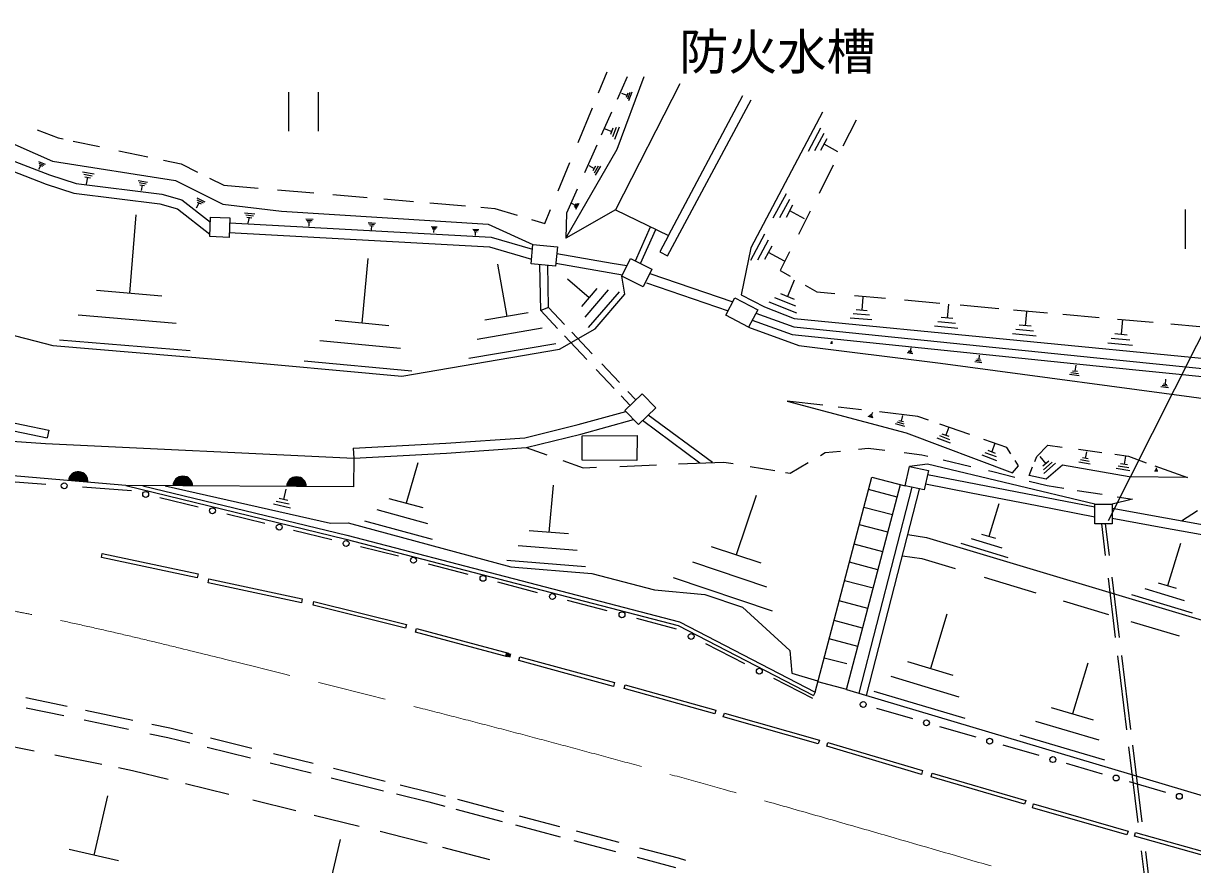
# Model space of a CAD drawing. Units: millimetres, scale not verified. Extents: x 40000 to 680000, y 20000 to 380000.
# Drawn here: x 193106 to 252634, y 274309 to 317165 of the extents above; entities that cross this region are included whole.
import ezdxf
from ezdxf.enums import TextEntityAlignment as Align

# ---------------------------------------------------------------- set-up
doc = ezdxf.new("R2010")
doc.units = ezdxf.units.MM
doc.header["$LTSCALE"] = 1000
doc.linetypes.add('CHAIN', pattern=[18.5, 12, -1.5, 3.5, -1.5])
for name, color, linetype, lineweight in [('M-BGD', 7, 'Continuous', 25), ('M-BMK', 2, 'CHAIN', 13), ('M-STR-STR3', 7, 'Continuous', 25), ('M-TTL', 2, 'Continuous', 140)]:
    doc.layers.add(name, color=color, linetype=linetype, lineweight=lineweight)
doc.layers.add('M-STR-HTXT', color=7, linetype='Continuous')
doc.styles.add('ＭＳ ゴシック', font='')
doc.styles.get('ＭＳ ゴシック').set_extended_font_data('MS Gothic')

msp = doc.modelspace()

# ---------------------------------------------------------------- linework, layer by layer
at = {"layer": 'M-BGD'}
for p, q in [((183580, 314988), (194583, 310142)), ((222395, 313628), (222832, 314688)), ((223846, 314437), (223333, 313286)), ((223339, 310765), (224707, 314463)), ((226535, 314077), (223256, 307665)), ((206622, 311666), (206622, 313666)), ((208122, 313666), (208122, 311666)), ((223562, 313605), (223832, 313505)), ((223872, 313615), (223792, 313395)), ((223982, 313645), (223862, 313305)), ((224092, 313665), (223922, 313215)), ((225897, 305319), (230152, 313272)), ((225952, 306353), (229741, 313494)), ((221351, 311093), (222076, 312854)), ((223049, 312647), (222526, 311473)), ((233796, 312636), (230144, 305732)), ((235497, 312236), (234830, 310911)), ((193805, 311747), (194872, 311335)), ((194872, 311335), (195126, 311281)), ((222682, 311805), (223062, 311665)), ((223122, 311825), (223002, 311505)), ((223282, 311855), (223102, 311385)), ((223432, 311885), (223202, 311255)), ((233082, 310655), (233712, 311835)), ((233402, 310685), (233872, 311565)), ((189613, 310775), (194270, 308979)), ((189810, 311235), (194437, 309450)), ((195647, 311170), (196986, 310885)), ((220730, 306231), (223339, 310765)), ((222294, 310953), (221669, 309549)), ((233712, 310705), (234022, 311295)), ((234572, 310625), (233872, 311005)), ((197969, 310676), (199442, 310363)), ((200248, 310192), (201134, 310004)), ((193882, 310125), (194212, 309985)), ((193892, 310045), (194142, 309935)), ((193892, 309745), (193992, 309925)), ((193902, 309955), (194072, 309885)), ((194583, 310142), (200849, 309159)), ((196122, 309595), (196702, 309505)), ((201134, 310004), (201969, 309586)), ((220336, 308633), (220931, 310076)), ((221892, 309925), (222172, 309765)), ((222242, 309885), (222102, 309645)), ((222372, 309885), (222162, 309535)), ((222492, 309885), (222222, 309425)), ((234339, 309935), (233616, 308500)), ((194270, 308979), (195676, 308523)), ((194437, 309450), (195785, 309013)), ((195785, 309013), (200157, 308466)), ((196182, 309475), (196612, 309405)), ((196232, 309345), (196522, 309295)), ((196322, 308975), (196382, 309325)), ((198952, 309155), (199422, 309075)), ((199002, 309055), (199352, 308995)), ((200849, 309159), (203254, 307956)), ((202577, 309282), (203304, 308919)), ((195676, 308523), (200057, 307975)), ((199042, 308945), (199272, 308905)), ((199112, 308645), (199162, 308925)), ((200157, 308466), (201177, 308175)), ((203304, 308919), (205064, 308768)), ((206040, 308684), (207891, 308526)), ((208857, 308443), (210605, 308293)), ((221301, 308722), (220756, 307498)), ((231282, 307255), (231952, 308505)), ((200057, 307975), (200946, 307721)), ((201177, 308175), (202625, 307043)), ((201912, 307775), (202062, 308015)), ((201932, 308275), (202342, 308075)), ((201942, 308175), (202252, 308025)), ((201952, 308065), (202162, 307965)), ((203254, 307956), (206242, 307592)), ((211464, 308219), (212960, 308091)), ((213792, 308020), (215620, 307863)), ((216401, 307796), (217112, 307735)), ((221012, 308005), (221192, 307905)), ((221232, 307975), (221142, 307825)), ((221312, 307985), (221182, 307755)), ((221392, 307985), (221222, 307685)), ((231622, 307275), (232122, 308215)), ((231952, 307295), (232282, 307925)), ((198832, 307415), (198502, 303425)), ((200946, 307721), (202602, 306426)), ((202598, 306301), (202635, 307300)), ((202635, 307300), (203618, 307264)), ((203618, 307264), (203581, 306265)), ((204372, 307515), (204892, 307455)), ((204432, 307405), (204822, 307365)), ((204482, 307295), (204742, 307265)), ((204552, 306985), (204612, 307285)), ((206242, 307592), (216771, 306936)), ((207482, 307215), (207852, 307195)), ((217112, 307735), (218240, 307395)), ((218982, 307172), (219652, 306971)), ((219652, 306971), (219944, 307680)), ((223256, 307665), (220730, 306231)), ((220756, 307498), (220730, 306231)), ((223256, 307665), (225952, 306353)), ((232872, 307215), (232122, 307615)), ((233160, 307593), (232561, 306403)), ((252264, 305678), (252264, 307678)), ((203609, 307009), (216917, 306280)), ((207522, 307145), (207802, 307125)), ((207562, 307065), (207752, 307055)), ((207652, 306835), (207662, 307065)), ((210662, 307015), (211032, 306995)), ((210702, 306945), (210982, 306925)), ((210742, 306865), (210932, 306855)), ((210832, 306635), (210842, 306865)), ((213872, 306815), (214172, 306795)), ((213912, 306755), (214132, 306745)), ((213942, 306695), (214092, 306685)), ((214002, 306505), (214022, 306695)), ((215982, 306685), (216302, 306665)), ((216022, 306625), (216262, 306605)), ((216771, 306936), (219044, 305903)), ((224263, 305065), (225029, 306802)), ((224532, 304931), (225299, 306671)), ((203581, 306265), (202598, 306301)), ((203590, 306510), (216831, 305784)), ((216052, 306555), (216212, 306545)), ((216132, 306365), (216132, 306555)), ((216917, 306280), (219021, 305655)), ((225952, 306353), (225517, 305522)), ((230142, 305095), (230862, 306445)), ((230502, 305125), (231042, 306135)), ((216831, 305784), (218974, 305147)), ((218952, 304907), (219044, 305903)), ((219044, 305903), (220293, 305787)), ((220293, 305787), (220200, 304791)), ((220261, 305443), (223084, 304956)), ((225517, 305522), (225897, 305319)), ((230144, 305732), (229643, 303331)), ((230862, 305145), (231222, 305825)), ((231852, 305055), (231042, 305485)), ((232117, 305521), (231644, 304581)), ((210642, 305185), (210342, 301895)), ((217252, 304895), (217712, 302235)), ((220200, 304791), (218952, 304907)), ((219445, 302533), (219404, 304865)), ((219842, 302695), (219804, 304872)), ((220214, 304944), (223600, 304360)), ((223084, 304956), (223832, 304827)), ((223567, 304294), (224011, 305190)), ((224011, 305190), (225108, 304646)), ((224664, 303750), (223567, 304294)), ((223725, 303373), (223567, 304294)), ((225108, 304646), (224664, 303750)), ((225000, 304427), (229226, 302973)), ((231644, 304581), (232153, 304279)), ((220812, 304145), (221912, 303205)), ((222302, 303665), (221522, 302745)), ((224837, 303955), (228991, 302525)), ((232352, 304085), (232012, 303245)), ((232905, 303832), (233495, 303481)), ((200162, 303275), (196832, 303565)), ((222872, 303585), (221692, 302205)), ((223432, 303495), (221862, 301665)), ((222224, 301611), (223725, 303373)), ((228872, 302297), (229335, 303183)), ((229335, 303183), (230495, 302577)), ((229643, 303331), (230844, 302730)), ((232432, 302755), (231372, 303175)), ((232362, 303105), (231662, 303385)), ((233495, 303481), (234423, 303397)), ((235419, 303307), (236998, 303165)), ((235852, 303215), (235792, 302555)), ((237968, 303078), (239761, 302916)), ((218812, 302425), (216602, 302045)), ((219842, 302695), (219445, 302533)), ((220305, 301620), (219445, 302533)), ((220663, 301824), (219842, 302695)), ((230495, 302577), (230031, 301690)), ((230844, 302730), (232345, 302130)), ((232492, 302395), (231082, 302965)), ((236062, 302525), (235512, 302575)), ((240202, 302865), (240132, 302155)), ((240795, 302823), (242772, 302645)), ((243512, 302579), (245249, 302422)), ((244182, 302475), (244112, 301765)), ((200882, 301875), (195892, 302305)), ((211712, 301765), (208972, 302025)), ((230031, 301690), (228872, 302297)), ((230217, 302046), (232245, 301312)), ((230404, 302404), (232335, 301705)), ((232345, 302130), (271867, 298278)), ((236302, 302055), (235192, 302155)), ((236182, 302295), (235352, 302365)), ((240562, 301875), (239662, 301965)), ((240432, 302125), (239832, 302185)), ((246029, 302352), (247876, 302186)), ((248810, 302102), (250622, 301938)), ((249062, 302075), (248992, 301325)), ((251530, 301857), (252999, 301724)), ((190501, 301806), (194613, 300762)), ((219522, 301635), (216202, 301065)), ((220396, 300566), (222224, 301611)), ((221788, 300046), (220651, 301252)), ((222067, 300332), (221026, 301437)), ((230031, 301690), (232583, 300760)), ((232245, 301312), (247724, 299724)), ((232335, 301705), (247764, 300122)), ((240682, 301625), (239492, 301735)), ((244662, 301235), (243472, 301345)), ((244542, 301485), (243642, 301575)), ((244412, 301735), (243812, 301795)), ((249302, 301285), (248672, 301355)), ((194613, 300762), (203099, 300044)), ((201592, 300475), (194942, 301035)), ((212302, 300605), (208192, 300995)), ((220222, 300845), (215792, 300085)), ((232583, 300760), (239806, 299851)), ((234302, 300855), (234192, 300865)), ((234292, 300885), (234212, 300885)), ((234282, 300905), (234222, 300905)), ((234262, 300975), (234252, 300905)), ((238282, 300635), (238262, 300465)), ((249572, 300755), (248312, 300875)), ((249442, 301025), (248492, 301115)), ((203099, 300044), (212368, 299195)), ((212368, 299195), (220396, 300566)), ((238392, 300335), (238102, 300375)), ((238362, 300395), (238152, 300425)), ((238332, 300455), (238192, 300475)), ((241832, 300035), (241652, 300055)), ((241772, 300265), (241742, 300045)), ((247764, 300122), (269897, 297871)), ((212882, 299445), (207402, 299955)), ((223192, 298556), (222268, 299536)), ((223453, 298862), (222550, 299820)), ((239806, 299851), (268032, 296055)), ((241902, 299875), (241542, 299925)), ((241872, 299955), (241602, 299995)), ((246772, 299425), (246512, 299455)), ((246682, 299745), (246642, 299445)), ((247724, 299724), (269857, 297473)), ((246862, 299205), (246362, 299275)), ((246822, 299315), (246442, 299365)), ((251262, 299035), (251232, 298775)), ((223725, 297445), (224605, 298299)), ((224284, 297979), (223879, 298409)), ((224605, 298299), (225301, 297582)), ((251402, 298595), (251022, 298645)), ((251362, 298675), (251082, 298715)), ((251322, 298755), (251142, 298785)), ((223993, 297705), (223537, 298189)), ((231991, 297925), (238051, 296309)), ((233806, 297710), (231991, 297925)), ((191273, 297083), (194404, 296448)), ((221356, 296724), (223770, 297398)), ((224421, 296727), (223725, 297445)), ((225301, 297582), (224421, 296727)), ((228192, 294795), (224919, 297211)), ((235782, 297475), (234586, 297617)), ((236372, 297065), (236122, 297135)), ((236352, 297125), (236172, 297175)), ((236332, 297185), (236212, 297215)), ((236342, 297345), (236272, 297205)), ((238637, 297137), (236687, 297368)), ((237872, 297185), (237792, 296895)), ((239194, 296944), (238637, 297137)), ((191178, 296694), (194324, 296056)), ((218629, 296052), (221356, 296724)), ((221483, 296240), (224167, 296989)), ((227554, 294768), (224628, 296928)), ((237982, 296635), (237502, 296765)), ((237952, 296755), (237592, 296845)), ((237912, 296865), (237672, 296925)), ((241289, 296218), (239772, 296743)), ((240222, 296595), (240072, 296185)), ((190477, 296014), (194232, 295765)), ((194404, 296448), (194324, 296056)), ((214611, 295774), (218629, 296052)), ((218707, 295556), (221483, 296240)), ((221551, 294920), (221559, 296159)), ((221559, 296159), (224350, 296176)), ((224350, 296176), (224342, 294903)), ((238051, 296309), (243464, 294269)), ((240302, 295775), (239622, 296035)), ((240272, 295945), (239762, 296145)), ((240242, 296115), (239892, 296245)), ((243181, 295562), (242001, 295971)), ((194232, 295765), (209930, 295018)), ((209903, 295518), (214611, 295774)), ((209903, 295518), (209930, 295018)), ((209930, 295018), (214642, 295274)), ((214642, 295274), (218707, 295556)), ((218707, 295556), (219756, 295181)), ((233681, 295152), (233927, 295298)), ((233927, 295298), (234704, 295377)), ((235627, 295472), (236109, 295521)), ((236109, 295521), (236966, 295416)), ((237951, 295296), (238851, 295186)), ((242642, 295075), (242072, 295285)), ((242602, 295255), (242222, 295405)), ((242572, 295785), (242412, 295335)), ((243388, 295234), (243181, 295562)), ((244696, 295097), (245262, 295683)), ((245262, 295683), (246001, 295581)), ((246829, 295467), (248005, 295304)), ((247232, 295345), (247172, 295005)), ((209930, 295018), (209908, 293548)), ((213192, 294785), (212592, 292715)), ((220565, 294892), (221604, 294521)), ((224342, 294903), (221551, 294920)), ((223481, 294599), (225336, 294676)), ((226456, 294723), (228765, 294819)), ((228765, 294819), (229241, 294738)), ((232146, 294247), (233065, 294789)), ((239130, 294712), (238219, 294588)), ((238851, 295186), (239151, 295114)), ((247652, 292666), (239130, 294712)), ((239931, 294929), (241338, 294596)), ((242672, 294885), (241912, 295165)), ((243767, 294632), (243605, 294890)), ((244594, 294838), (244696, 295097)), ((244852, 295095), (245162, 294735)), ((245312, 294865), (245012, 294605)), ((245492, 294815), (245042, 294425)), ((245662, 294755), (245062, 294235)), ((247422, 294715), (246842, 294815)), ((247372, 294845), (246932, 294925)), ((247312, 294975), (247022, 295025)), ((248666, 295213), (249362, 295117)), ((249312, 294675), (248962, 294735)), ((249212, 295115), (249142, 294705)), ((249362, 295117), (250278, 294785)), ((198326, 293616), (188608, 294447)), ((221604, 294521), (222285, 294549)), ((230106, 294592), (231358, 294380)), ((231909, 294287), (232146, 294247)), ((238008, 293610), (238219, 294588)), ((238219, 294588), (239184, 294379)), ((239184, 294379), (238973, 293402)), ((239144, 294190), (247652, 292536)), ((242245, 294381), (242462, 294329)), ((242462, 294329), (243583, 294041)), ((243464, 294269), (243767, 294632)), ((244312, 294127), (244488, 294571)), ((245181, 293946), (244312, 294127)), ((246009, 294653), (245181, 293946)), ((249403, 294067), (246009, 294653)), ((249442, 294365), (248742, 294485)), ((249382, 294525), (248852, 294615)), ((250862, 294345), (250692, 294345)), ((250718, 294626), (252372, 294026)), ((250842, 294385), (250722, 294385)), ((250822, 294415), (250742, 294415)), ((250782, 294515), (250782, 294415)), ((194251, 293680), (191764, 293870)), ((198603, 293349), (196116, 293538)), ((209908, 293548), (198326, 293616)), ((198326, 293616), (209531, 290897)), ((199195, 293611), (209580, 291091)), ((200321, 293604), (208737, 291699)), ((220072, 293635), (219852, 291235)), ((233422, 283100), (236310, 294051)), ((235008, 283230), (237761, 293669)), ((235652, 283038), (238348, 293537)), ((236310, 294051), (238008, 293610)), ((238973, 293402), (238008, 293610)), ((239038, 293702), (241361, 293250)), ((244321, 293852), (245232, 293618)), ((245232, 293618), (246085, 293483)), ((252372, 294026), (249403, 294067)), ((202004, 292516), (200061, 292992)), ((206572, 292865), (206132, 292965)), ((206472, 293435), (206352, 292915)), ((213452, 292485), (211732, 292945)), ((230412, 293105), (229402, 290085)), ((236035, 282924), (238735, 293437)), ((237592, 293028), (236141, 293411)), ((241361, 293250), (244715, 292598)), ((246765, 293376), (248027, 293176)), ((249577, 292932), (248545, 292666)), ((248801, 293054), (249577, 292932)), ((206712, 292465), (205832, 292665)), ((206642, 292665), (205982, 292815)), ((213702, 291675), (211112, 292375)), ((237354, 292125), (235903, 292508)), ((242762, 292695), (242262, 291025)), ((244715, 292598), (247652, 292027)), ((247652, 292666), (248545, 292666)), ((247652, 291666), (247652, 292666)), ((248545, 292666), (248545, 291666)), ((248545, 292461), (268904, 288788)), ((252062, 291826), (252883, 292346)), ((205405, 291682), (203462, 292158)), ((208737, 291699), (209633, 291729)), ((209633, 291729), (217931, 289475)), ((213942, 290865), (210492, 291805)), ((248545, 291953), (251110, 291490)), ((208807, 290849), (206863, 291325)), ((220852, 291155), (218852, 291315)), ((237121, 291245), (235671, 291627)), ((238140, 291119), (239091, 290980)), ((242612, 290915), (241902, 291135)), ((248545, 291666), (247652, 291666)), ((248201, 290065), (248005, 291666)), ((248404, 290051), (248207, 291666)), ((251110, 291490), (254979, 290792)), ((209531, 290897), (226436, 286494)), ((209580, 291091), (226508, 286682)), ((221292, 290315), (218292, 290555)), ((230662, 289665), (228142, 290505)), ((236858, 290247), (235408, 290630)), ((239091, 290980), (267594, 282402)), ((243242, 289945), (240852, 290665)), ((242932, 290435), (241382, 290905)), ((252012, 290675), (251362, 288515)), ((197080, 289961), (197122, 290157)), ((201960, 288921), (197080, 289961)), ((197122, 290157), (202002, 289117)), ((212208, 290016), (210264, 290492)), ((237865, 290048), (238851, 289904)), ((238851, 289904), (240549, 289393)), ((215747, 289090), (213724, 289619)), ((221722, 289475), (217722, 289795)), ((217931, 289475), (222055, 289140)), ((230952, 288445), (227182, 289715)), ((236616, 289328), (235166, 289711)), ((202002, 289117), (201960, 288921)), ((202512, 288667), (202554, 288862)), ((202554, 288862), (207307, 287844)), ((222055, 289140), (225245, 288300)), ((231242, 287225), (226212, 288915)), ((236368, 288389), (234918, 288772)), ((242027, 288948), (244660, 288155)), ((248712, 285885), (248344, 288897)), ((248914, 285877), (248539, 288950)), ((207265, 287648), (202512, 288667)), ((219285, 288163), (217263, 288693)), ((225245, 288300), (227798, 288065)), ((252222, 287745), (250222, 288355)), ((251822, 288375), (250902, 288655)), ((207307, 287844), (207265, 287648)), ((207853, 287522), (207901, 287716)), ((207901, 287716), (212612, 286549)), ((222824, 287237), (220802, 287767)), ((227798, 288065), (229712, 287427)), ((236097, 287362), (234647, 287744)), ((246040, 287740), (248349, 287045)), ((252622, 287115), (249532, 288045)), ((212564, 286355), (207853, 287522)), ((229712, 287427), (232129, 285211)), ((240122, 287065), (239292, 284295)), ((212612, 286549), (212564, 286355)), ((213070, 286144), (213121, 286337)), ((213121, 286337), (217811, 285085)), ((226362, 286311), (224340, 286840)), ((226436, 286494), (233330, 282922)), ((226508, 286682), (233422, 283100)), ((235832, 286356), (234382, 286739)), ((249490, 286702), (251946, 285962)), ((217759, 284892), (213070, 286144)), ((235587, 285427), (234137, 285810)), ((229830, 284543), (227848, 285554)), ((232129, 285211), (232230, 284069)), ((218331, 284701), (218384, 284894)), ((223148, 283386), (218331, 284701)), ((218384, 284894), (223200, 283579)), ((235031, 284532), (233880, 284835)), ((240452, 283945), (238132, 284635)), ((247292, 284565), (246522, 281985)), ((249288, 281169), (248826, 284946)), ((249486, 281200), (249025, 284971)), ((232230, 284069), (233540, 283666)), ((223200, 283579), (223148, 283386)), ((223698, 283280), (223752, 283473)), ((223752, 283473), (228357, 282178)), ((233299, 282776), (231317, 283786)), ((235031, 283224), (233558, 283613)), ((240752, 282845), (237282, 283885)), ((193226, 282817), (195334, 282374)), ((228303, 281986), (223698, 283280)), ((233422, 283100), (233330, 282922)), ((235008, 283230), (264880, 274315)), ((241052, 281745), (236422, 283125)), ((193247, 282302), (195161, 281900)), ((196271, 282177), (198676, 281672)), ((228357, 282178), (228303, 281986)), ((238392, 281733), (236553, 282268)), ((247592, 281665), (245442, 282305)), ((196197, 281682), (198460, 281206)), ((228740, 281835), (228795, 282028)), ((233577, 280458), (228740, 281835)), ((228795, 282028), (233632, 280650)), ((247882, 280645), (244652, 281605)), ((199551, 280977), (200453, 280787)), ((199645, 281468), (200564, 281275)), ((200564, 281275), (201724, 280988)), ((241611, 280797), (239772, 281332)), ((191254, 280592), (193651, 280112)), ((200453, 280787), (201575, 280510)), ((202626, 280766), (204736, 280245)), ((233632, 280650), (233577, 280458)), ((234007, 280347), (234064, 280538)), ((234064, 280538), (238886, 279097)), ((244830, 279861), (242990, 280396)), ((248162, 279625), (243862, 280905)), ((250061, 276489), (249585, 280389)), ((194709, 279901), (197094, 279424)), ((202457, 280292), (204672, 279746)), ((205844, 279971), (207868, 279472)), ((238828, 278905), (234007, 280347)), ((249865, 276447), (249393, 280308)), ((197956, 279251), (198666, 279109)), ((205665, 279501), (207756, 278985)), ((208899, 279217), (211531, 278568)), ((248049, 278925), (246209, 279460)), ((198666, 279109), (200485, 278662)), ((208772, 278734), (211444, 278074)), ((238886, 279097), (238828, 278905)), ((239326, 278777), (239382, 278968)), ((244083, 277383), (239326, 278777)), ((239382, 278968), (244139, 277575)), ((201363, 278445), (203573, 277901)), ((212289, 278381), (213872, 277990)), ((251267, 277989), (249428, 278524)), ((197392, 277815), (196692, 274795)), ((204783, 277604), (206977, 277063)), ((212110, 277910), (213748, 277506)), ((213748, 277506), (214557, 277291)), ((213872, 277990), (214603, 277796)), ((215204, 277636), (217553, 277012)), ((244139, 277575), (244083, 277383)), ((207912, 276833), (210198, 276270)), ((215117, 277142), (217485, 276512)), ((244484, 277207), (244540, 277399)), ((249290, 275829), (244484, 277207)), ((244540, 277399), (249345, 276021)), ((218158, 276334), (220434, 275729)), ((218345, 276801), (220403, 276254)), ((211265, 276008), (212467, 275712)), ((212467, 275712), (213664, 275397)), ((221253, 276029), (223426, 275451)), ((249345, 276021), (249290, 275829)), ((249677, 275758), (249731, 275950)), ((254420, 274426), (249677, 275758)), ((249731, 275950), (254474, 274618)), ((197952, 274505), (195432, 275085)), ((209232, 275595), (208462, 272275)), ((214442, 275192), (216831, 274562)), ((221126, 275545), (223246, 274981)), ((224482, 275170), (226441, 274650)), ((224359, 274686), (226308, 274168)), ((226441, 274650), (226813, 274542)), ((250364, 272363), (250040, 275011)), ((250561, 272399), (250246, 274980))]:
    msp.add_line(p, q, dxfattribs=at)
for centre in [(195184, 293609), (199332, 293170), (202733, 292337), (206134, 291504), (209536, 290671), (212966, 289817), (216505, 288891), (220043, 287965), (223582, 287039), (227105, 285932), (230574, 284165), (235863, 282468), (239082, 281532), (242301, 280596), (245520, 279660), (248738, 278724), (251957, 277788)]:
    msp.add_circle(centre, 150, dxfattribs=at)
for centre, radius, start, end in [((195897, 293824), 500, 355.11084, 175.11084), ((195897, 293824), 500, 355.11084, 175.11084), ((195897, 293824), 450, 355.11084, 175.11084), ((195897, 293824), 400, 355.11084, 175.11084), ((195897, 293824), 350, 355.11084, 175.11084), ((195897, 293824), 300, 355.11084, 175.11084), ((195897, 293824), 250, 355.11084, 175.11084), ((201222, 293599), 500, 359.66429, 179.66429), ((201222, 293599), 500, 359.66429, 179.66429), ((195897, 293824), 200, 355.11084, 175.11084), ((195897, 293824), 150, 355.11084, 175.11084), ((195897, 293824), 100, 355.11084, 175.11084), ((195897, 293824), 50, 355.11084, 175.11084), ((201222, 293599), 450, 359.66429, 179.66429), ((201222, 293599), 400, 359.66429, 179.66429), ((201222, 293599), 350, 359.66429, 179.66429), ((201222, 293599), 300, 359.66429, 179.66429), ((201222, 293599), 250, 359.66429, 179.66429), ((201222, 293599), 200, 359.66429, 179.66429), ((201222, 293599), 150, 359.66429, 179.66429), ((201222, 293599), 100, 359.66429, 179.66429), ((201222, 293599), 50, 359.66429, 179.66429), ((207012, 293565), 500, 359.66429, 179.66429), ((207012, 293565), 500, 359.66429, 179.66429), ((207012, 293565), 450, 359.66429, 179.66429), ((207012, 293565), 400, 359.66429, 179.66429), ((207012, 293565), 350, 359.66429, 179.66429), ((207012, 293565), 300, 359.66429, 179.66429), ((207012, 293565), 250, 359.66429, 179.66429), ((207012, 293565), 200, 359.66429, 179.66429), ((207012, 293565), 150, 359.66429, 179.66429), ((207012, 293565), 100, 359.66429, 179.66429), ((207012, 293565), 50, 359.66429, 179.66429)]:
    msp.add_arc(centre, radius, start, end, dxfattribs=at)
at = {"layer": 'M-BMK'}
msp.add_open_spline([(176770, 289853), (178297, 289650), (179825, 289447), (181348, 289210), (183144, 288930), (184934, 288603), (186725, 288286), (189019, 287881), (191317, 287492), (193600, 287034), (197336, 286286), (201034, 285352), (204733, 284430), (207597, 283717), (210462, 283011), (213322, 282283), (218496, 280966), (223653, 279576), (228796, 278136), (232345, 277143), (235887, 276126), (239427, 275099), (242434, 274226), (245440, 273345), (248446, 272465)], degree=3, knots=[0, 0, 0, 0, 1, 1, 1, 2, 2, 2, 3, 3, 3, 4, 4, 4, 5, 5, 5, 6, 6, 6, 7, 7, 7, 8, 8, 8, 8], dxfattribs=at)
at = {"layer": 'M-STR-STR3'}
msp.add_line((248348, 291843), (261090, 317165), dxfattribs=at)
at = {"layer": 'M-TTL'}
msp.add_line((217811, 285085), (217759, 284892), dxfattribs=at)

# ---------------------------------------------------------------- texts
at = {"layer": 'M-STR-HTXT', "style": 'ＭＳ ゴシック'}
msp.add_text('防火水槽', height=1833, dxfattribs=at).set_placement((226494, 314254), align=Align.BOTTOM_LEFT)

doc.saveas('drawing.dxf')
